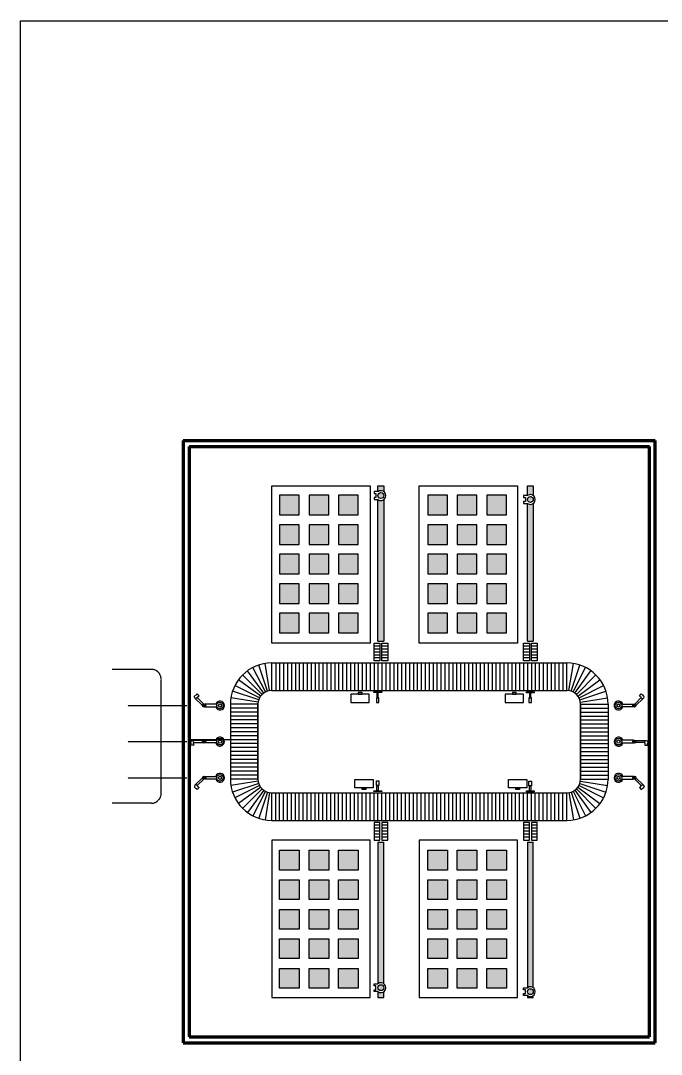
# Model space of a CAD drawing. Header units: millimetres. Extents: x 830 to 218144, y 75 to 99943.
# Drawn here: x 830 to 41732, y 34006 to 99943 of the extents above; entities that cross this region are included whole.
import ezdxf

# ---------------------------------------------------------------- set-up
doc = ezdxf.new("R2010")
doc.units = ezdxf.units.MM
doc.linetypes.add('ACAD_ISO02W100', pattern=[15, 12, -3])

msp = doc.modelspace()

# ---------------------------------------------------------------- hatches: boundary and pattern name
at = {"true_color": 0x000000}
h = msp.add_hatch(color=18, dxfattribs=at)
h.dxf.hatch_style = 1
h.paths.add_polyline_path([(24017, 47547), (23641, 47547), (23641, 38507, -0.333333), (24017, 38507)])
h.paths.add_polyline_path([(33560, 47547), (33184, 47547), (33184, 38255, -0.333333), (33560, 38255)])
h.paths.add_polyline_path([(24017, 38004, -0.333333), (23641, 38004), (23641, 37628), (24017, 37628)])
h.paths.add_polyline_path([(23641, 38255, 1), (24017, 38255, 1)])
h.paths.add_polyline_path([(33560, 37753, -0.333333), (33184, 37753), (33184, 37628), (33560, 37628)])
h.paths.add_polyline_path([(33560, 38004, 1), (33184, 38004, 1)])
h.paths.add_polyline_path([(24017, 69396, -0.333333), (23641, 69396), (23641, 60355), (24017, 60355)])
h.paths.add_polyline_path([(33560, 69145, -0.333333), (33184, 69145), (33184, 60355), (33560, 60355)])
h.paths.add_polyline_path([(24017, 70275), (23641, 70275), (23641, 69899, -0.333333), (24017, 69899)])
h.paths.add_polyline_path([(24017, 69647, 1), (23641, 69647, 1)])
h.paths.add_polyline_path([(33560, 70275), (33184, 70275), (33184, 69647, -0.333333), (33560, 69647)])
h.paths.add_polyline_path([(33560, 69396, 1), (33184, 69396, 1)])
at = {"true_color": 0xf26722}
h = msp.add_hatch(color=30, dxfattribs=at)
h.dxf.hatch_style = 1
h.paths.add_polyline_path([(18619, 62140), (17364, 62140), (17364, 60884), (18619, 60884)])
h.paths.add_polyline_path([(20503, 62140), (19247, 62140), (19247, 60884), (20503, 60884)])
h.paths.add_polyline_path([(22386, 60884), (22386, 62140), (21131, 62140), (21131, 60884)])
h.paths.add_polyline_path([(21131, 64023), (21131, 62768), (22386, 62768), (22386, 64023)])
h.paths.add_polyline_path([(19247, 62768), (20503, 62768), (20503, 64023), (19247, 64023)])
h.paths.add_polyline_path([(18619, 64023), (17364, 64023), (17364, 62768), (18619, 62768)])
h.paths.add_polyline_path([(17364, 65907), (17364, 64651), (18619, 64651), (18619, 65907)])
h.paths.add_polyline_path([(20503, 65907), (19247, 65907), (19247, 64651), (20503, 64651)])
h.paths.add_polyline_path([(21131, 65907), (21131, 64651), (22386, 64651), (22386, 65907)])
h.paths.add_polyline_path([(21131, 67790), (21131, 66535), (22386, 66535), (22386, 67790)])
h.paths.add_polyline_path([(19247, 66535), (20503, 66535), (20503, 67790), (19247, 67790)])
h.paths.add_polyline_path([(17364, 66535), (18619, 66535), (18619, 67790), (17364, 67790)])
h.paths.add_polyline_path([(18619, 68418), (18619, 69674), (17364, 69674), (17364, 68418)])
h.paths.add_polyline_path([(20503, 68418), (20503, 69674), (19247, 69674), (19247, 68418)])
h.paths.add_polyline_path([(22386, 68418), (22386, 69674), (21131, 69674), (21131, 68418)])
h.paths.add_polyline_path([(28075, 69674), (26820, 69674), (26820, 68418), (28075, 68418)])
h.paths.add_polyline_path([(29959, 69674), (28703, 69674), (28703, 68418), (29959, 68418)])
h.paths.add_polyline_path([(30587, 68418), (31843, 68418), (31843, 69674), (30587, 69674)])
h.paths.add_polyline_path([(31843, 66535), (31843, 67790), (30587, 67790), (30587, 66535)])
h.paths.add_polyline_path([(28703, 66535), (29959, 66535), (29959, 67790), (28703, 67790)])
h.paths.add_polyline_path([(26820, 66535), (28075, 66535), (28075, 67790), (26820, 67790)])
h.paths.add_polyline_path([(28075, 64651), (28075, 65907), (26820, 65907), (26820, 64651)])
h.paths.add_polyline_path([(29959, 65907), (28703, 65907), (28703, 64651), (29959, 64651)])
h.paths.add_polyline_path([(31843, 65907), (30587, 65907), (30587, 64651), (31843, 64651)])
h.paths.add_polyline_path([(31843, 62768), (31843, 64023), (30587, 64023), (30587, 62768)])
h.paths.add_polyline_path([(28703, 62768), (29959, 62768), (29959, 64023), (28703, 64023)])
h.paths.add_polyline_path([(26820, 62768), (28075, 62768), (28075, 64023), (26820, 64023)])
h.paths.add_polyline_path([(28075, 60884), (28075, 62140), (26820, 62140), (26820, 60884)])
h.paths.add_polyline_path([(28703, 60884), (29959, 60884), (29959, 62140), (28703, 62140)])
h.paths.add_polyline_path([(31843, 60884), (31843, 62140), (30587, 62140), (30587, 60884)])
h.paths.add_polyline_path([(17364, 47019), (17364, 45763), (18619, 45763), (18619, 47019)])
h.paths.add_polyline_path([(18619, 43879), (18619, 45135), (17364, 45135), (17364, 43879)])
h.paths.add_polyline_path([(17364, 43252), (17364, 41996), (18619, 41996), (18619, 43252)])
h.paths.add_polyline_path([(17364, 41368), (17364, 40112), (18619, 40112), (18619, 41368)])
h.paths.add_polyline_path([(17364, 38229), (18619, 38229), (18619, 39484), (17364, 39484)])
h.paths.add_polyline_path([(20503, 39484), (19247, 39484), (19247, 38229), (20503, 38229)])
h.paths.add_polyline_path([(20503, 41368), (19247, 41368), (19247, 40112), (20503, 40112)])
h.paths.add_polyline_path([(19247, 43252), (19247, 41996), (20503, 41996), (20503, 43252)])
h.paths.add_polyline_path([(19247, 45135), (19247, 43879), (20503, 43879), (20503, 45135)])
h.paths.add_polyline_path([(20503, 45763), (20503, 47019), (19247, 47019), (19247, 45763)])
h.paths.add_polyline_path([(22386, 45763), (22386, 47019), (21131, 47019), (21131, 45763)])
h.paths.add_polyline_path([(22386, 45135), (21131, 45135), (21131, 43879), (22386, 43879)])
h.paths.add_polyline_path([(22386, 43252), (21131, 43252), (21131, 41996), (22386, 41996)])
h.paths.add_polyline_path([(22386, 41368), (21131, 41368), (21131, 40112), (22386, 40112)])
h.paths.add_polyline_path([(22386, 39484), (21131, 39484), (21131, 38229), (22386, 38229)])
h.paths.add_polyline_path([(26820, 39484), (26820, 38229), (28075, 38229), (28075, 39484)])
h.paths.add_polyline_path([(26820, 41368), (26820, 40112), (28075, 40112), (28075, 41368)])
h.paths.add_polyline_path([(26820, 43252), (26820, 41996), (28075, 41996), (28075, 43252)])
h.paths.add_polyline_path([(26820, 45135), (26820, 43879), (28075, 43879), (28075, 45135)])
h.paths.add_polyline_path([(26820, 47019), (26820, 45763), (28075, 45763), (28075, 47019)])
h.paths.add_polyline_path([(28703, 47019), (28703, 45763), (29959, 45763), (29959, 47019)])
h.paths.add_polyline_path([(28703, 45135), (28703, 43879), (29959, 43879), (29959, 45135)])
h.paths.add_polyline_path([(28703, 43252), (28703, 41996), (29959, 41996), (29959, 43252)])
h.paths.add_polyline_path([(28703, 41368), (28703, 40112), (29959, 40112), (29959, 41368)])
h.paths.add_polyline_path([(28703, 39484), (28703, 38229), (29959, 38229), (29959, 39484)])
h.paths.add_polyline_path([(30587, 39484), (30587, 38229), (31843, 38229), (31843, 39484)])
h.paths.add_polyline_path([(30587, 41368), (30587, 40112), (31843, 40112), (31843, 41368)])
h.paths.add_polyline_path([(30587, 43252), (30587, 41996), (31843, 41996), (31843, 43252)])
h.paths.add_polyline_path([(30587, 43879), (31843, 43879), (31843, 45135), (30587, 45135)])
h.paths.add_polyline_path([(30587, 45763), (31843, 45763), (31843, 47019), (30587, 47019)])

# ---------------------------------------------------------------- linework, layer by layer
at = {"color": 8, "lineweight": 200}
for p, q in [((11209, 73163), (41346, 73163)), ((11209, 73163), (11209, 34740)), ((11586, 72787), (40969, 72787)), ((11586, 72787), (11586, 35116)), ((40969, 35116), (40969, 72787)), ((41346, 34740), (41346, 73163)), ((11586, 35116), (40969, 35116)), ((11209, 34740), (41346, 34740))]:
    msp.add_line(p, q, dxfattribs=at)
for p, q in [((16860, 60230), (16860, 70275)), ((16860, 70275), (23138, 70275)), ((23138, 70275), (23138, 60230)), ((23641, 69899), (23389, 69899)), ((23389, 69899), (23389, 69773)), ((23641, 69899), (23641, 70275)), ((23641, 70275), (24017, 70275)), ((24017, 70275), (24017, 69899)), ((26277, 60230), (26277, 70275)), ((26277, 70275), (32556, 70275)), ((32556, 70275), (32556, 60230)), ((33184, 69647), (33184, 70275)), ((33184, 70275), (33560, 70275)), ((33560, 70275), (33560, 69647)), ((23389, 69773), (23515, 69773)), ((23515, 69522), (23389, 69522)), ((23389, 69522), (23389, 69396)), ((23389, 69396), (23641, 69396)), ((23515, 69773), (23515, 69522)), ((23641, 60355), (23641, 69396)), ((24017, 69396), (24017, 60355)), ((33184, 69647), (32933, 69647)), ((32933, 69647), (32933, 69522)), ((32933, 69522), (33058, 69522)), ((33058, 69271), (32933, 69271)), ((32933, 69271), (32933, 69145)), ((33058, 69522), (33058, 69271)), ((32933, 69145), (33184, 69145)), ((33184, 60355), (33184, 69145)), ((33560, 69145), (33560, 60355)), ((23138, 60230), (16860, 60230)), ((23389, 59100), (23389, 60230)), ((23389, 60230), (23766, 60230)), ((23766, 60041), (23389, 60041)), ((23641, 60355), (24017, 60355)), ((23766, 60230), (23766, 59100)), ((23892, 59100), (23892, 60230)), ((23892, 60230), (24268, 60230)), ((24268, 60041), (23892, 60041)), ((24268, 60230), (24268, 59100)), ((32556, 60230), (26277, 60230)), ((32933, 59100), (32933, 60230)), ((32933, 60230), (33309, 60230)), ((33309, 60041), (32933, 60041)), ((33184, 60355), (33560, 60355)), ((33309, 60230), (33309, 59100)), ((33435, 59100), (33435, 60230)), ((33435, 60230), (33812, 60230)), ((33812, 60041), (33435, 60041)), ((33812, 60230), (33812, 59100)), ((23766, 59853), (23389, 59853)), ((23766, 59853), (23389, 59853)), ((23766, 59665), (23389, 59665)), ((23766, 59476), (23389, 59476)), ((24268, 59853), (23892, 59853)), ((24268, 59853), (23892, 59853)), ((24268, 59665), (23892, 59665)), ((24268, 59476), (23892, 59476)), ((33309, 59853), (32933, 59853)), ((33309, 59853), (32933, 59853)), ((33309, 59665), (32933, 59665)), ((33309, 59476), (32933, 59476)), ((33812, 59853), (33435, 59853)), ((33812, 59853), (33435, 59853)), ((33812, 59665), (33435, 59665)), ((33812, 59476), (33435, 59476)), ((16583, 57172), (16030, 58840)), ((16718, 57205), (16433, 58939)), ((16860, 58974), (35695, 58974)), ((16860, 57216), (16860, 58974)), ((17111, 58974), (17111, 57216)), ((17362, 58974), (17362, 57216)), ((17362, 58974), (17362, 57216)), ((17613, 58974), (17613, 57216)), ((17864, 58974), (17864, 57216)), ((17864, 58974), (17864, 57216)), ((18116, 58974), (18116, 57216)), ((18116, 58974), (18116, 57216)), ((18116, 58974), (18116, 57216)), ((18367, 58974), (18367, 57216)), ((18367, 58974), (18367, 57216)), ((18618, 58974), (18618, 57216)), ((18618, 58974), (18618, 57216)), ((18618, 58974), (18618, 57216)), ((18869, 58974), (18869, 57216)), ((18869, 58974), (18869, 57216)), ((19120, 58974), (19120, 57216)), ((19120, 58974), (19120, 57216)), ((19371, 58974), (19371, 57216)), ((19371, 58974), (19371, 57216)), ((19371, 58974), (19371, 57216)), ((19622, 58974), (19622, 57216)), ((19873, 58974), (19873, 57216)), ((19873, 58974), (19873, 57216)), ((20125, 58974), (20125, 57216)), ((20125, 58974), (20125, 57216)), ((20125, 58974), (20125, 57216)), ((20376, 58974), (20376, 57216)), ((20376, 58974), (20376, 57216)), ((20627, 58974), (20627, 57216)), ((20627, 58974), (20627, 57216)), ((20627, 58974), (20627, 57216)), ((20878, 58974), (20878, 57216)), ((20878, 58974), (20878, 57216)), ((21129, 58974), (21129, 57216)), ((21129, 58974), (21129, 57216)), ((21380, 58974), (21380, 57216)), ((21380, 58974), (21380, 57216)), ((21380, 58974), (21380, 57216)), ((21631, 58974), (21631, 57216)), ((21883, 58974), (21883, 57216)), ((21883, 58974), (21883, 57216)), ((22134, 58974), (22134, 57216)), ((22134, 58974), (22134, 57216)), ((22134, 58974), (22134, 57216)), ((22385, 58974), (22385, 57216)), ((22385, 58974), (22385, 57216)), ((22636, 58974), (22636, 57216)), ((22636, 58974), (22636, 57216)), ((22636, 58974), (22636, 57216)), ((22887, 58974), (22887, 57216)), ((22887, 58974), (22887, 57216)), ((23138, 58974), (23138, 57216)), ((23138, 58974), (23138, 57216)), ((23766, 59288), (23389, 59288)), ((23766, 59100), (23389, 59100)), ((23389, 58974), (23389, 57216)), ((23389, 58974), (23389, 57216)), ((23389, 58974), (23389, 57216)), ((23641, 58974), (23641, 57216)), ((24268, 59288), (23892, 59288)), ((24268, 59100), (23892, 59100)), ((23892, 58974), (23892, 57216)), ((23892, 58974), (23892, 57216)), ((24143, 58974), (24143, 57216)), ((24143, 58974), (24143, 57216)), ((24143, 58974), (24143, 57216)), ((24394, 58974), (24394, 57216)), ((24394, 58974), (24394, 57216)), ((24645, 58974), (24645, 57216)), ((24645, 58974), (24645, 57216)), ((24645, 58974), (24645, 57216)), ((24896, 58974), (24896, 57216)), ((24896, 58974), (24896, 57216)), ((25147, 58974), (25147, 57216)), ((25147, 58974), (25147, 57216)), ((25398, 58974), (25398, 57216)), ((25398, 58974), (25398, 57216)), ((25398, 58974), (25398, 57216)), ((25650, 58974), (25650, 57216)), ((25901, 58974), (25901, 57216)), ((25901, 58974), (25901, 57216)), ((26152, 58974), (26152, 57216)), ((26152, 58974), (26152, 57216)), ((26152, 58974), (26152, 57216)), ((26403, 58974), (26403, 57216)), ((26403, 58974), (26403, 57216)), ((26654, 58974), (26654, 57216)), ((26654, 58974), (26654, 57216)), ((26654, 58974), (26654, 57216)), ((26905, 58974), (26905, 57216)), ((26905, 58974), (26905, 57216)), ((27156, 58974), (27156, 57216)), ((27156, 58974), (27156, 57216)), ((27408, 58974), (27408, 57216)), ((27408, 58974), (27408, 57216)), ((27408, 58974), (27408, 57216)), ((27659, 58974), (27659, 57216)), ((27910, 58974), (27910, 57216)), ((27910, 58974), (27910, 57216)), ((28161, 58974), (28161, 57216)), ((28161, 58974), (28161, 57216)), ((28161, 58974), (28161, 57216)), ((28412, 58974), (28412, 57216)), ((28412, 58974), (28412, 57216)), ((28663, 58974), (28663, 57216)), ((28663, 58974), (28663, 57216)), ((28663, 58974), (28663, 57216)), ((28914, 58974), (28914, 57216)), ((28914, 58974), (28914, 57216)), ((29166, 58974), (29166, 57216)), ((29166, 58974), (29166, 57216)), ((29417, 58974), (29417, 57216)), ((29417, 58974), (29417, 57216)), ((29417, 58974), (29417, 57216)), ((29668, 58974), (29668, 57216)), ((29919, 58974), (29919, 57216)), ((29919, 58974), (29919, 57216)), ((30170, 58974), (30170, 57216)), ((30170, 58974), (30170, 57216)), ((30170, 58974), (30170, 57216)), ((30421, 58974), (30421, 57216)), ((30421, 58974), (30421, 57216)), ((30672, 58974), (30672, 57216)), ((30672, 58974), (30672, 57216)), ((30672, 58974), (30672, 57216)), ((30923, 58974), (30923, 57216)), ((30923, 58974), (30923, 57216)), ((31175, 58974), (31175, 57216)), ((31175, 58974), (31175, 57216)), ((31426, 58974), (31426, 57216)), ((31426, 58974), (31426, 57216)), ((31426, 58974), (31426, 57216)), ((31677, 58974), (31677, 57216)), ((31928, 58974), (31928, 57216)), ((31928, 58974), (31928, 57216)), ((32179, 58974), (32179, 57216)), ((32179, 58974), (32179, 57216)), ((32179, 58974), (32179, 57216)), ((32430, 58974), (32430, 57216)), ((32430, 58974), (32430, 57216)), ((32681, 58974), (32681, 57216)), ((32681, 58974), (32681, 57216)), ((32681, 58974), (32681, 57216)), ((33309, 59288), (32933, 59288)), ((33309, 59100), (32933, 59100)), ((32933, 58974), (32933, 57216)), ((32933, 58974), (32933, 57216)), ((33184, 58974), (33184, 57216)), ((33812, 59288), (33435, 59288)), ((33812, 59100), (33435, 59100)), ((33435, 58974), (33435, 57216)), ((33686, 58974), (33686, 57216)), ((33937, 58974), (33937, 57216)), ((33937, 58974), (33937, 57216)), ((34188, 58974), (34188, 57216)), ((34188, 58974), (34188, 57216)), ((34188, 58974), (34188, 57216)), ((34439, 58974), (34439, 57216)), ((34439, 58974), (34439, 57216)), ((34691, 58974), (34691, 57216)), ((34691, 58974), (34691, 57216)), ((34691, 58974), (34691, 57216)), ((34942, 58974), (34942, 57216)), ((34942, 58974), (34942, 57216)), ((35193, 58974), (35193, 57216)), ((35444, 58974), (35444, 57216)), ((35695, 57216), (35695, 58974)), ((35837, 57205), (36122, 58939)), ((35972, 57172), (36525, 58840)), ((16240, 56961), (15001, 58208)), ((16347, 57051), (15320, 58478)), ((16459, 57119), (15657, 58684)), ((36096, 57119), (36897, 58684)), ((36208, 57051), (37235, 58478)), ((36315, 56961), (37553, 58208)), ((16078, 56738), (14513, 57540)), ((16153, 56859), (14739, 57904)), ((36402, 56859), (37816, 57904)), ((36477, 56738), (38042, 57540)), ((12443, 56251), (11955, 56727)), ((12102, 56998), (12048, 56956)), ((12048, 56956), (12056, 56948)), ((12223, 56876), (12102, 56998)), ((12108, 56759), (12516, 56350)), ((12153, 56846), (12169, 56830)), ((12169, 56830), (12223, 56876)), ((15992, 56477), (14256, 56756)), ((16026, 56614), (14357, 57168)), ((16860, 57216), (35695, 57216)), ((36529, 56614), (38198, 57168)), ((36563, 56477), (38298, 56756)), ((40447, 56759), (40039, 56350)), ((40111, 56251), (40600, 56727)), ((40332, 56876), (40452, 56998)), ((40386, 56830), (40332, 56876)), ((40401, 56846), (40386, 56830)), ((40452, 56998), (40507, 56956)), ((40507, 56956), (40499, 56948)), ((14223, 56337), (14223, 51545)), ((15981, 56337), (14223, 56337)), ((14223, 56309), (14223, 56058)), ((14223, 56309), (14223, 56184)), ((15981, 56086), (14223, 56086)), ((14223, 56058), (14223, 55807)), ((14223, 56058), (14223, 55933)), ((15981, 56337), (15981, 51566)), ((15981, 56337), (15981, 56184)), ((15981, 51566), (15981, 56337)), ((15981, 56337), (15981, 51670)), ((15981, 56337), (15981, 56309)), ((15981, 56337), (15981, 56309)), ((15981, 56309), (15981, 56058)), ((15981, 56184), (15981, 55933)), ((15981, 56184), (15981, 56058)), ((15981, 56058), (15981, 55807)), ((36574, 56337), (36574, 51566)), ((36574, 56337), (36574, 56184)), ((36574, 51566), (36574, 56337)), ((36574, 56337), (36574, 51670)), ((36574, 56337), (36574, 56309)), ((36574, 56337), (36574, 56309)), ((36574, 56337), (38332, 56337)), ((36574, 56309), (36574, 56058)), ((36574, 56184), (36574, 55933)), ((36574, 56184), (36574, 56058)), ((36574, 56086), (38332, 56086)), ((36574, 56058), (36574, 55807)), ((38332, 56337), (38332, 51545)), ((38332, 56309), (38332, 56058)), ((38332, 56309), (38332, 56184)), ((38332, 56058), (38332, 55807)), ((38332, 56058), (38332, 55933)), ((15981, 55835), (14223, 55835)), ((14223, 55807), (14223, 55556)), ((14223, 55807), (14223, 55682)), ((15981, 55584), (14223, 55584)), ((14223, 55556), (14223, 55305)), ((14223, 55556), (14223, 55430)), ((15981, 55933), (15981, 55682)), ((15981, 55933), (15981, 55807)), ((15981, 55807), (15981, 55556)), ((15981, 55682), (15981, 55430)), ((15981, 55682), (15981, 55556)), ((15981, 55556), (15981, 55305)), ((15981, 55430), (15981, 55179)), ((15981, 55430), (15981, 55305)), ((36574, 55933), (36574, 55682)), ((36574, 55933), (36574, 55807)), ((36574, 55835), (38332, 55835)), ((36574, 55807), (36574, 55556)), ((36574, 55682), (36574, 55430)), ((36574, 55682), (36574, 55556)), ((36574, 55584), (38332, 55584)), ((36574, 55556), (36574, 55305)), ((36574, 55430), (36574, 55179)), ((36574, 55430), (36574, 55305)), ((38332, 55807), (38332, 55556)), ((38332, 55807), (38332, 55682)), ((38332, 55556), (38332, 55305)), ((38332, 55556), (38332, 55430)), ((15981, 55333), (14223, 55333)), ((15981, 55333), (14223, 55333)), ((14223, 55305), (14223, 55054)), ((14223, 55305), (14223, 55179)), ((15981, 55082), (14223, 55082)), ((14223, 55054), (14223, 54803)), ((14223, 55054), (14223, 54928)), ((15981, 54830), (14223, 54830)), ((14223, 54803), (14223, 54552)), ((15981, 55305), (15981, 55054)), ((15981, 55179), (15981, 54928)), ((15981, 55179), (15981, 55054)), ((15981, 55054), (15981, 54803)), ((15981, 54928), (15981, 54677)), ((15981, 54928), (15981, 54803)), ((15981, 54803), (15981, 54552)), ((36574, 55333), (38332, 55333)), ((36574, 55333), (38332, 55333)), ((36574, 55305), (36574, 55054)), ((36574, 55179), (36574, 54928)), ((36574, 55179), (36574, 55054)), ((36574, 55082), (38332, 55082)), ((36574, 55054), (36574, 54803)), ((36574, 54928), (36574, 54677)), ((36574, 54928), (36574, 54803)), ((36574, 54830), (38332, 54830)), ((36574, 54803), (36574, 54552)), ((38332, 55305), (38332, 55054)), ((38332, 55305), (38332, 55179)), ((38332, 55054), (38332, 54803)), ((38332, 55054), (38332, 54928)), ((38332, 54803), (38332, 54552)), ((15981, 54077), (11586, 54077)), ((15981, 54579), (14223, 54579)), ((14223, 54552), (14223, 54300)), ((15981, 54328), (14223, 54328)), ((14223, 54300), (14223, 54049)), ((15981, 54077), (14223, 54077)), ((15981, 54677), (15981, 54426)), ((15981, 54552), (15981, 54300)), ((15981, 54300), (15981, 54049)), ((36574, 54677), (36574, 54426)), ((36574, 54579), (38332, 54579)), ((36574, 54552), (36574, 54300)), ((36574, 54328), (38332, 54328)), ((36574, 54300), (36574, 54049)), ((36574, 54077), (38332, 54077)), ((38332, 54552), (38332, 54300)), ((38332, 54300), (38332, 54049)), ((11707, 53734), (11698, 53802)), ((11698, 53802), (11709, 53802)), ((11879, 53737), (11707, 53734)), ((12474, 54027), (11792, 54031)), ((11849, 53806), (11872, 53807)), ((11872, 53807), (11879, 53737)), ((11879, 53901), (12456, 53906)), ((14223, 54049), (14223, 53798)), ((15981, 53826), (14223, 53826)), ((14223, 53798), (14223, 53547)), ((15981, 53575), (14223, 53575)), ((14223, 53547), (14223, 53296)), ((15981, 54049), (15981, 53798)), ((15981, 53798), (15981, 53547)), ((15981, 53547), (15981, 53296)), ((36574, 54049), (36574, 53798)), ((36574, 53826), (38332, 53826)), ((36574, 53798), (36574, 53547)), ((36574, 53575), (38332, 53575)), ((36574, 53547), (36574, 53296)), ((38332, 54049), (38332, 53798)), ((38332, 53798), (38332, 53547)), ((38332, 53547), (38332, 53296)), ((40081, 54027), (40763, 54031)), ((40676, 53901), (40098, 53906)), ((40683, 53807), (40676, 53737)), ((40676, 53737), (40848, 53734)), ((40705, 53806), (40683, 53807)), ((40857, 53802), (40846, 53802)), ((40848, 53734), (40857, 53802)), ((15981, 53324), (14223, 53324)), ((14223, 53296), (14223, 53045)), ((15981, 53072), (14223, 53072)), ((14223, 53045), (14223, 52794)), ((15981, 52821), (14223, 52821)), ((14223, 52794), (14223, 52542)), ((15981, 53296), (15981, 53045)), ((15981, 53045), (15981, 52794)), ((15981, 52794), (15981, 52542)), ((36574, 53324), (38332, 53324)), ((36574, 53296), (36574, 53045)), ((36574, 53072), (38332, 53072)), ((36574, 53045), (36574, 52794)), ((36574, 52821), (38332, 52821)), ((36574, 52794), (36574, 52542)), ((38332, 53296), (38332, 53045)), ((38332, 53045), (38332, 52794)), ((38332, 52794), (38332, 52542)), ((15981, 52570), (14223, 52570)), ((14223, 52542), (14223, 52291)), ((15981, 52319), (14223, 52319)), ((14223, 52291), (14223, 52040)), ((15981, 52542), (15981, 52291)), ((15981, 52291), (15981, 52040)), ((36574, 52570), (38332, 52570)), ((36574, 52542), (36574, 52291)), ((36574, 52319), (38332, 52319)), ((36574, 52291), (36574, 52040)), ((38332, 52542), (38332, 52291)), ((38332, 52291), (38332, 52040)), ((12443, 51652), (11955, 51176)), ((12108, 51144), (12516, 51553)), ((15981, 52068), (14223, 52068)), ((15981, 51817), (14223, 51817)), ((15981, 51566), (14223, 51566)), ((15981, 51566), (15981, 51817)), ((36574, 52068), (38332, 52068)), ((36574, 51566), (36574, 51817)), ((36574, 51817), (38332, 51817)), ((36574, 51566), (38332, 51566)), ((40447, 51144), (40039, 51553)), ((40111, 51652), (40600, 51176)), ((12048, 50947), (12056, 50955)), ((12102, 50905), (12048, 50947)), ((12223, 51027), (12102, 50905)), ((12153, 51056), (12169, 51072)), ((12169, 51072), (12223, 51027)), ((15992, 51426), (14256, 51147)), ((16026, 51289), (14357, 50735)), ((16078, 51165), (14513, 50363)), ((16153, 51044), (14739, 49999)), ((16240, 50942), (15001, 49695)), ((16347, 50852), (15320, 49425)), ((16459, 50783), (15657, 49219)), ((36096, 50783), (36897, 49219)), ((36208, 50852), (37235, 49425)), ((36315, 50942), (37553, 49695)), ((36402, 51044), (37816, 49999)), ((36477, 51165), (38042, 50363)), ((36529, 51289), (38198, 50735)), ((36563, 51426), (38298, 51147)), ((40386, 51072), (40332, 51027)), ((40332, 51027), (40452, 50905)), ((40401, 51056), (40386, 51072)), ((40452, 50905), (40507, 50947)), ((40507, 50947), (40499, 50955)), ((16583, 50731), (16030, 49063)), ((16718, 50698), (16433, 48963)), ((16860, 50687), (35695, 50687)), ((16860, 48929), (16860, 50687)), ((17111, 48929), (17111, 50687)), ((17362, 48929), (17362, 50687)), ((17362, 48929), (17362, 50687)), ((17613, 48929), (17613, 50687)), ((17864, 48929), (17864, 50687)), ((17864, 48929), (17864, 50687)), ((18116, 48929), (18116, 50687)), ((18116, 48929), (18116, 50687)), ((18116, 48929), (18116, 50687)), ((18367, 48929), (18367, 50687)), ((18367, 48929), (18367, 50687)), ((18618, 48929), (18618, 50687)), ((18618, 48929), (18618, 50687)), ((18618, 48929), (18618, 50687)), ((18869, 48929), (18869, 50687)), ((18869, 48929), (18869, 50687)), ((19120, 48929), (19120, 50687)), ((19120, 48929), (19120, 50687)), ((19371, 48929), (19371, 50687)), ((19371, 48929), (19371, 50687)), ((19371, 48929), (19371, 50687)), ((19622, 48929), (19622, 50687)), ((19873, 48929), (19873, 50687)), ((19873, 48929), (19873, 50687)), ((20125, 48929), (20125, 50687)), ((20125, 48929), (20125, 50687)), ((20125, 48929), (20125, 50687)), ((20376, 48929), (20376, 50687)), ((20376, 48929), (20376, 50687)), ((20627, 48929), (20627, 50687)), ((20627, 48929), (20627, 50687)), ((20627, 48929), (20627, 50687)), ((20878, 48929), (20878, 50687)), ((20878, 48929), (20878, 50687)), ((21129, 48929), (21129, 50687)), ((21129, 48929), (21129, 50687)), ((21380, 48929), (21380, 50687)), ((21380, 48929), (21380, 50687)), ((21380, 48929), (21380, 50687)), ((21631, 48929), (21631, 50687)), ((21883, 48929), (21883, 50687)), ((21883, 48929), (21883, 50687)), ((22134, 48929), (22134, 50687)), ((22134, 48929), (22134, 50687)), ((22134, 48929), (22134, 50687)), ((22385, 48929), (22385, 50687)), ((22385, 48929), (22385, 50687)), ((22636, 48929), (22636, 50687)), ((22636, 48929), (22636, 50687)), ((22636, 48929), (22636, 50687)), ((22887, 48929), (22887, 50687)), ((22887, 48929), (22887, 50687)), ((23138, 48929), (23138, 50687)), ((23138, 48929), (23138, 50687)), ((23389, 48929), (23389, 50687)), ((23389, 48929), (23389, 50687)), ((23389, 48929), (23389, 50687)), ((23641, 48929), (23641, 50687)), ((23892, 48929), (23892, 50687)), ((23892, 48929), (23892, 50687)), ((24143, 48929), (24143, 50687)), ((24143, 48929), (24143, 50687)), ((24143, 48929), (24143, 50687)), ((24394, 48929), (24394, 50687)), ((24394, 48929), (24394, 50687)), ((24645, 48929), (24645, 50687)), ((24645, 48929), (24645, 50687)), ((24645, 48929), (24645, 50687)), ((24896, 48929), (24896, 50687)), ((24896, 48929), (24896, 50687)), ((25147, 48929), (25147, 50687)), ((25147, 48929), (25147, 50687)), ((25398, 48929), (25398, 50687)), ((25398, 48929), (25398, 50687)), ((25398, 48929), (25398, 50687)), ((25650, 48929), (25650, 50687)), ((25901, 48929), (25901, 50687)), ((25901, 48929), (25901, 50687)), ((26152, 48929), (26152, 50687)), ((26152, 48929), (26152, 50687)), ((26152, 48929), (26152, 50687)), ((26403, 48929), (26403, 50687)), ((26403, 48929), (26403, 50687)), ((26654, 48929), (26654, 50687)), ((26654, 48929), (26654, 50687)), ((26654, 48929), (26654, 50687)), ((26905, 48929), (26905, 50687)), ((26905, 48929), (26905, 50687)), ((27156, 48929), (27156, 50687)), ((27156, 48929), (27156, 50687)), ((27408, 48929), (27408, 50687)), ((27408, 48929), (27408, 50687)), ((27408, 48929), (27408, 50687)), ((27659, 48929), (27659, 50687)), ((27910, 48929), (27910, 50687)), ((27910, 48929), (27910, 50687)), ((28161, 48929), (28161, 50687)), ((28161, 48929), (28161, 50687)), ((28161, 48929), (28161, 50687)), ((28412, 48929), (28412, 50687)), ((28412, 48929), (28412, 50687)), ((28663, 48929), (28663, 50687)), ((28663, 48929), (28663, 50687)), ((28663, 48929), (28663, 50687)), ((28914, 48929), (28914, 50687)), ((28914, 48929), (28914, 50687)), ((29166, 48929), (29166, 50687)), ((29166, 48929), (29166, 50687)), ((29417, 48929), (29417, 50687)), ((29417, 48929), (29417, 50687)), ((29417, 48929), (29417, 50687)), ((29668, 48929), (29668, 50687)), ((29919, 48929), (29919, 50687)), ((29919, 48929), (29919, 50687)), ((30170, 48929), (30170, 50687)), ((30170, 48929), (30170, 50687)), ((30170, 48929), (30170, 50687)), ((30421, 48929), (30421, 50687)), ((30421, 48929), (30421, 50687)), ((30672, 48929), (30672, 50687)), ((30672, 48929), (30672, 50687)), ((30672, 48929), (30672, 50687)), ((30923, 48929), (30923, 50687)), ((30923, 48929), (30923, 50687)), ((31175, 48929), (31175, 50687)), ((31175, 48929), (31175, 50687)), ((31426, 48929), (31426, 50687)), ((31426, 48929), (31426, 50687)), ((31426, 48929), (31426, 50687)), ((31677, 48929), (31677, 50687)), ((31928, 48929), (31928, 50687)), ((31928, 48929), (31928, 50687)), ((32179, 48929), (32179, 50687)), ((32179, 48929), (32179, 50687)), ((32179, 48929), (32179, 50687)), ((32430, 48929), (32430, 50687)), ((32430, 48929), (32430, 50687)), ((32681, 48929), (32681, 50687)), ((32681, 48929), (32681, 50687)), ((32681, 48929), (32681, 50687)), ((32933, 48929), (32933, 50687)), ((32933, 48929), (32933, 50687)), ((33184, 48929), (33184, 50687)), ((33435, 48929), (33435, 50687)), ((33686, 48929), (33686, 50687)), ((33937, 48929), (33937, 50687)), ((33937, 48929), (33937, 50687)), ((34188, 48929), (34188, 50687)), ((34188, 48929), (34188, 50687)), ((34188, 48929), (34188, 50687)), ((34439, 48929), (34439, 50687)), ((34439, 48929), (34439, 50687)), ((34691, 48929), (34691, 50687)), ((34691, 48929), (34691, 50687)), ((34691, 48929), (34691, 50687)), ((34942, 48929), (34942, 50687)), ((34942, 48929), (34942, 50687)), ((35193, 48929), (35193, 50687)), ((35444, 48929), (35444, 50687)), ((35695, 48929), (35695, 50687)), ((35837, 50698), (36122, 48963)), ((35972, 50731), (36525, 49063)), ((16860, 48929), (35695, 48929)), ((23389, 48803), (23389, 47673)), ((23766, 48803), (23389, 48803)), ((23766, 47673), (23766, 48803)), ((23892, 48803), (23892, 47673)), ((24268, 48803), (23892, 48803)), ((24268, 47673), (24268, 48803)), ((32933, 48803), (32933, 47673)), ((33309, 48803), (32933, 48803)), ((33309, 47673), (33309, 48803)), ((33435, 48803), (33435, 47673)), ((33812, 48803), (33435, 48803)), ((33812, 47673), (33812, 48803)), ((23766, 48615), (23389, 48615)), ((23766, 48426), (23389, 48426)), ((23766, 48426), (23389, 48426)), ((23766, 48238), (23389, 48238)), ((24268, 48615), (23892, 48615)), ((24268, 48426), (23892, 48426)), ((24268, 48426), (23892, 48426)), ((24268, 48238), (23892, 48238)), ((33309, 48615), (32933, 48615)), ((33309, 48426), (32933, 48426)), ((33309, 48426), (32933, 48426)), ((33309, 48238), (32933, 48238)), ((33812, 48615), (33435, 48615)), ((33812, 48426), (33435, 48426)), ((33812, 48426), (33435, 48426)), ((33812, 48238), (33435, 48238)), ((16860, 47673), (16860, 37628)), ((23138, 47673), (16860, 47673)), ((23138, 37628), (23138, 47673)), ((23766, 48050), (23389, 48050)), ((23766, 47861), (23389, 47861)), ((23389, 47673), (23766, 47673)), ((23641, 47547), (23641, 38507)), ((23641, 47547), (24017, 47547)), ((24268, 48050), (23892, 48050)), ((24268, 47861), (23892, 47861)), ((23892, 47673), (24268, 47673)), ((24017, 38507), (24017, 47547)), ((26277, 47673), (26277, 37628)), ((32556, 47673), (26277, 47673)), ((32556, 37628), (32556, 47673)), ((33309, 48050), (32933, 48050)), ((33309, 47861), (32933, 47861)), ((32933, 47673), (33309, 47673)), ((33184, 47547), (33184, 38255)), ((33184, 47547), (33560, 47547)), ((33812, 48050), (33435, 48050)), ((33812, 47861), (33435, 47861)), ((33435, 47673), (33812, 47673)), ((33560, 38255), (33560, 47547)), ((23389, 38381), (23389, 38507)), ((23389, 38507), (23641, 38507)), ((23515, 38381), (23389, 38381)), ((23515, 38130), (23515, 38381)), ((32933, 38130), (32933, 38255)), ((32933, 38255), (33184, 38255)), ((16860, 37628), (23138, 37628)), ((23389, 38004), (23389, 38130)), ((23389, 38130), (23515, 38130)), ((23641, 38004), (23389, 38004)), ((23641, 38004), (23641, 37628)), ((23641, 37628), (24017, 37628)), ((24017, 37628), (24017, 38004)), ((26277, 37628), (32556, 37628)), ((33058, 38130), (32933, 38130)), ((32933, 37753), (32933, 37879)), ((32933, 37879), (33058, 37879)), ((33184, 37753), (32933, 37753)), ((33058, 37879), (33058, 38130)), ((33184, 37753), (33184, 37628)), ((33184, 37628), (33560, 37628)), ((33560, 37628), (33560, 37753))]:
    msp.add_line(p, q)
at = {"color": 4, "linetype": 'ACAD_ISO02W100'}
for p, q in [((9175, 58564), (6663, 58564)), ((9803, 50653), (9803, 57936)), ((7668, 56254), (11435, 56254)), ((7668, 53951), (11435, 53951)), ((7668, 51646), (11435, 51646)), ((9175, 50025), (6663, 50025))]:
    msp.add_line(p, q, dxfattribs=at)
for points in [[(830, 99943), (218144, 99943), (218144, 75), (830, 75)], [(23089, 56444), (23089, 56990), (21919, 56990), (21919, 56444)], [(22622, 56990), (22622, 57086), (22385, 57086), (22385, 56990)], [(23379, 57140), (23882, 57140), (23882, 57083), (23379, 57083)], [(23695, 56459), (23696, 56756), (23540, 56756), (23540, 56459)], [(23660, 56756), (23660, 57083), (23578, 57083), (23578, 56756)], [(32928, 56444), (32928, 56990), (31758, 56990), (31758, 56444)], [(32461, 56990), (32461, 57086), (32224, 57086), (32224, 56990)], [(33119, 57133), (33621, 57133), (33621, 57076), (33119, 57076)], [(33435, 56451), (33435, 56748), (33280, 56749), (33279, 56451)], [(33399, 56748), (33400, 57076), (33318, 57076), (33317, 56749)], [(23335, 51544), (23335, 50998), (22165, 50998), (22165, 51544)], [(23695, 51444), (23696, 51147), (23540, 51147), (23540, 51444)], [(33140, 51544), (33140, 50998), (31970, 50998), (31970, 51544)], [(33435, 51437), (33435, 51140), (33280, 51140), (33279, 51437)], [(22868, 50998), (22868, 50902), (22631, 50902), (22631, 50998)], [(23379, 50819), (23882, 50819), (23882, 50762), (23379, 50762)], [(23660, 51147), (23660, 50820), (23578, 50819), (23578, 51147)], [(32673, 50998), (32673, 50902), (32437, 50902), (32437, 50998)], [(33119, 50812), (33621, 50812), (33621, 50755), (33119, 50755)], [(33399, 51140), (33400, 50812), (33318, 50812), (33317, 51140)]]:
    msp.add_lwpolyline(points, close=True)
at = {"color": 30, "true_color": 0xf26722}
for points in [[(17364, 69674), (17364, 68418), (18619, 68418), (18619, 69674)], [(19247, 69674), (19247, 68418), (20503, 68418), (20503, 69674)], [(21131, 69674), (21131, 68418), (22386, 68418), (22386, 69674)], [(26820, 69674), (26820, 68418), (28075, 68418), (28075, 69674)], [(28703, 69674), (28703, 68418), (29959, 68418), (29959, 69674)], [(30587, 69674), (30587, 68418), (31843, 68418), (31843, 69674)], [(17364, 67790), (17364, 66535), (18619, 66535), (18619, 67790)], [(19247, 67790), (19247, 66535), (20503, 66535), (20503, 67790)], [(21131, 67790), (21131, 66535), (22386, 66535), (22386, 67790)], [(26820, 67790), (26820, 66535), (28075, 66535), (28075, 67790)], [(28703, 67790), (28703, 66535), (29959, 66535), (29959, 67790)], [(30587, 67790), (30587, 66535), (31843, 66535), (31843, 67790)], [(17364, 65907), (17364, 64651), (18619, 64651), (18619, 65907)], [(19247, 65907), (19247, 64651), (20503, 64651), (20503, 65907)], [(21131, 65907), (21131, 64651), (22386, 64651), (22386, 65907)], [(26820, 65907), (26820, 64651), (28075, 64651), (28075, 65907)], [(28703, 65907), (28703, 64651), (29959, 64651), (29959, 65907)], [(30587, 65907), (30587, 64651), (31843, 64651), (31843, 65907)], [(17364, 64023), (17364, 62768), (18619, 62768), (18619, 64023)], [(19247, 64023), (19247, 62768), (20503, 62768), (20503, 64023)], [(21131, 64023), (21131, 62768), (22386, 62768), (22386, 64023)], [(26820, 64023), (26820, 62768), (28075, 62768), (28075, 64023)], [(28703, 64023), (28703, 62768), (29959, 62768), (29959, 64023)], [(30587, 64023), (30587, 62768), (31843, 62768), (31843, 64023)], [(17364, 62140), (17364, 60884), (18619, 60884), (18619, 62140)], [(19247, 62140), (19247, 60884), (20503, 60884), (20503, 62140)], [(21131, 62140), (21131, 60884), (22386, 60884), (22386, 62140)], [(26820, 62140), (26820, 60884), (28075, 60884), (28075, 62140)], [(28703, 62140), (28703, 60884), (29959, 60884), (29959, 62140)], [(30587, 62140), (30587, 60884), (31843, 60884), (31843, 62140)], [(17364, 45763), (17364, 47019), (18619, 47019), (18619, 45763)], [(19247, 45763), (19247, 47019), (20503, 47019), (20503, 45763)], [(21131, 45763), (21131, 47019), (22386, 47019), (22386, 45763)], [(26820, 45763), (26820, 47019), (28075, 47019), (28075, 45763)], [(28703, 45763), (28703, 47019), (29959, 47019), (29959, 45763)], [(30587, 45763), (30587, 47019), (31843, 47019), (31843, 45763)], [(17364, 43879), (17364, 45135), (18619, 45135), (18619, 43879)], [(19247, 43879), (19247, 45135), (20503, 45135), (20503, 43879)], [(21131, 43879), (21131, 45135), (22386, 45135), (22386, 43879)], [(26820, 43879), (26820, 45135), (28075, 45135), (28075, 43879)], [(28703, 43879), (28703, 45135), (29959, 45135), (29959, 43879)], [(30587, 43879), (30587, 45135), (31843, 45135), (31843, 43879)], [(17364, 41996), (17364, 43252), (18619, 43252), (18619, 41996)], [(19247, 41996), (19247, 43252), (20503, 43252), (20503, 41996)], [(21131, 41996), (21131, 43252), (22386, 43252), (22386, 41996)], [(26820, 41996), (26820, 43252), (28075, 43252), (28075, 41996)], [(28703, 41996), (28703, 43252), (29959, 43252), (29959, 41996)], [(30587, 41996), (30587, 43252), (31843, 43252), (31843, 41996)], [(17364, 40112), (17364, 41368), (18619, 41368), (18619, 40112)], [(19247, 40112), (19247, 41368), (20503, 41368), (20503, 40112)], [(21131, 40112), (21131, 41368), (22386, 41368), (22386, 40112)], [(26820, 40112), (26820, 41368), (28075, 41368), (28075, 40112)], [(28703, 40112), (28703, 41368), (29959, 41368), (29959, 40112)], [(30587, 40112), (30587, 41368), (31843, 41368), (31843, 40112)], [(17364, 38229), (17364, 39484), (18619, 39484), (18619, 38229)], [(19247, 38229), (19247, 39484), (20503, 39484), (20503, 38229)], [(21131, 38229), (21131, 39484), (22386, 39484), (22386, 38229)], [(26820, 38229), (26820, 39484), (28075, 39484), (28075, 38229)], [(28703, 38229), (28703, 39484), (29959, 39484), (29959, 38229)], [(30587, 38229), (30587, 39484), (31843, 39484), (31843, 38229)]]:
    msp.add_lwpolyline(points, close=True, dxfattribs=at)
for points in [[(13361, 56341), (12591, 56341)], [(12591, 56166), (13365, 56166)], [(13747, 56174), (13803, 56174), (13803, 56355), (13740, 56355)], [(38808, 56174), (38751, 56174), (38751, 56355), (38815, 56355)], [(39964, 56166), (39190, 56166)], [(39193, 56341), (39964, 56341)], [(12591, 54042), (13365, 54042)], [(13361, 53867), (12591, 53867)], [(13747, 54035), (13803, 54035), (13803, 53853), (13740, 53853)], [(38808, 54035), (38751, 54035), (38751, 53853), (38815, 53853)], [(39964, 54042), (39190, 54042)], [(39193, 53867), (39964, 53867)], [(12591, 51736), (13365, 51736)], [(13361, 51562), (12591, 51562)], [(13747, 51729), (13803, 51729), (13803, 51548), (13740, 51548)], [(38808, 51729), (38751, 51729), (38751, 51548), (38815, 51548)], [(39964, 51736), (39190, 51736)], [(39193, 51562), (39964, 51562)]]:
    msp.add_lwpolyline(points)
for centre, radius in [((23829, 69647), 188), ((33372, 69396), 188), ((12543, 56254), 99.6), ((12543, 56254), 50.1), ((13554, 56257), 210), ((13554, 56257), 100), ((39001, 56257), 210), ((39001, 56257), 100), ((40012, 56254), 99.6), ((40012, 56254), 50.1), ((13554, 53951), 210), ((39001, 53951), 210), ((12543, 53955), 99.6), ((12543, 53955), 50.1), ((13554, 53951), 100), ((39001, 53951), 100), ((40012, 53955), 99.6), ((40012, 53955), 50.1), ((12543, 51649), 99.6), ((12543, 51649), 50.1), ((13554, 51646), 210), ((13554, 51646), 100), ((39001, 51646), 210), ((39001, 51646), 100), ((40012, 51649), 99.6), ((40012, 51649), 50.1), ((23829, 38255), 188), ((33372, 38004), 188)]:
    msp.add_circle(centre, radius)
for centre, radius, start, end in [((23829, 69647), 314, 233.1301, 126.8699), ((33372, 69396), 314, 233.1301, 126.8699), ((16860, 56337), 2637, 90, 180), ((35695, 56337), 2637, 0, 90), ((16860, 56337), 879, 90, 180), ((35695, 56337), 879, 0, 90), ((13554, 56257), 285, 198.55312, 162.87678), ((39001, 56257), 285, 17.12322, 341.44688), ((13554, 53951), 285, 197.12322, 161.44688), ((39001, 53951), 285, 18.55312, 342.87678), ((13554, 51646), 285, 197.12322, 161.44688), ((16860, 51566), 2637, 180, 270), ((16860, 51566), 879, 180, 270), ((35695, 51566), 879, 270, 0), ((35695, 51566), 2637, 270, 0), ((39001, 51646), 285, 18.55312, 342.87678), ((23829, 38255), 314, 233.1301, 126.8699), ((33372, 38004), 314, 233.1301, 126.8699)]:
    msp.add_arc(centre, radius, start, end)
at = {"color": 4, "linetype": 'ACAD_ISO02W100'}
for centre, start, end in [((9175, 57936), 0, 90), ((9175, 50653), 270, 0)]:
    msp.add_arc(centre, 628, start, end, dxfattribs=at)
at = {"extrusion": (0, 0, -1)}
for centre, major_axis in [((12036, 56830), (-93.9, -93.6)), ((40778, 53900), (1, 133)), ((40519, 51072), (93.9, 93.6))]:
    msp.add_ellipse(centre, major_axis=major_axis, ratio=0.764993, start_param=3.921857, end_param=8.673317, dxfattribs=at)
for centre, major_axis in [((40519, 56830), (93.9, -93.6)), ((11777, 53900), (-1, 133)), ((12036, 51072), (-93.9, 93.6))]:
    msp.add_ellipse(centre, major_axis=major_axis, ratio=0.764993, start_param=3.921857, end_param=8.673317)

doc.saveas('drawing.dxf')
